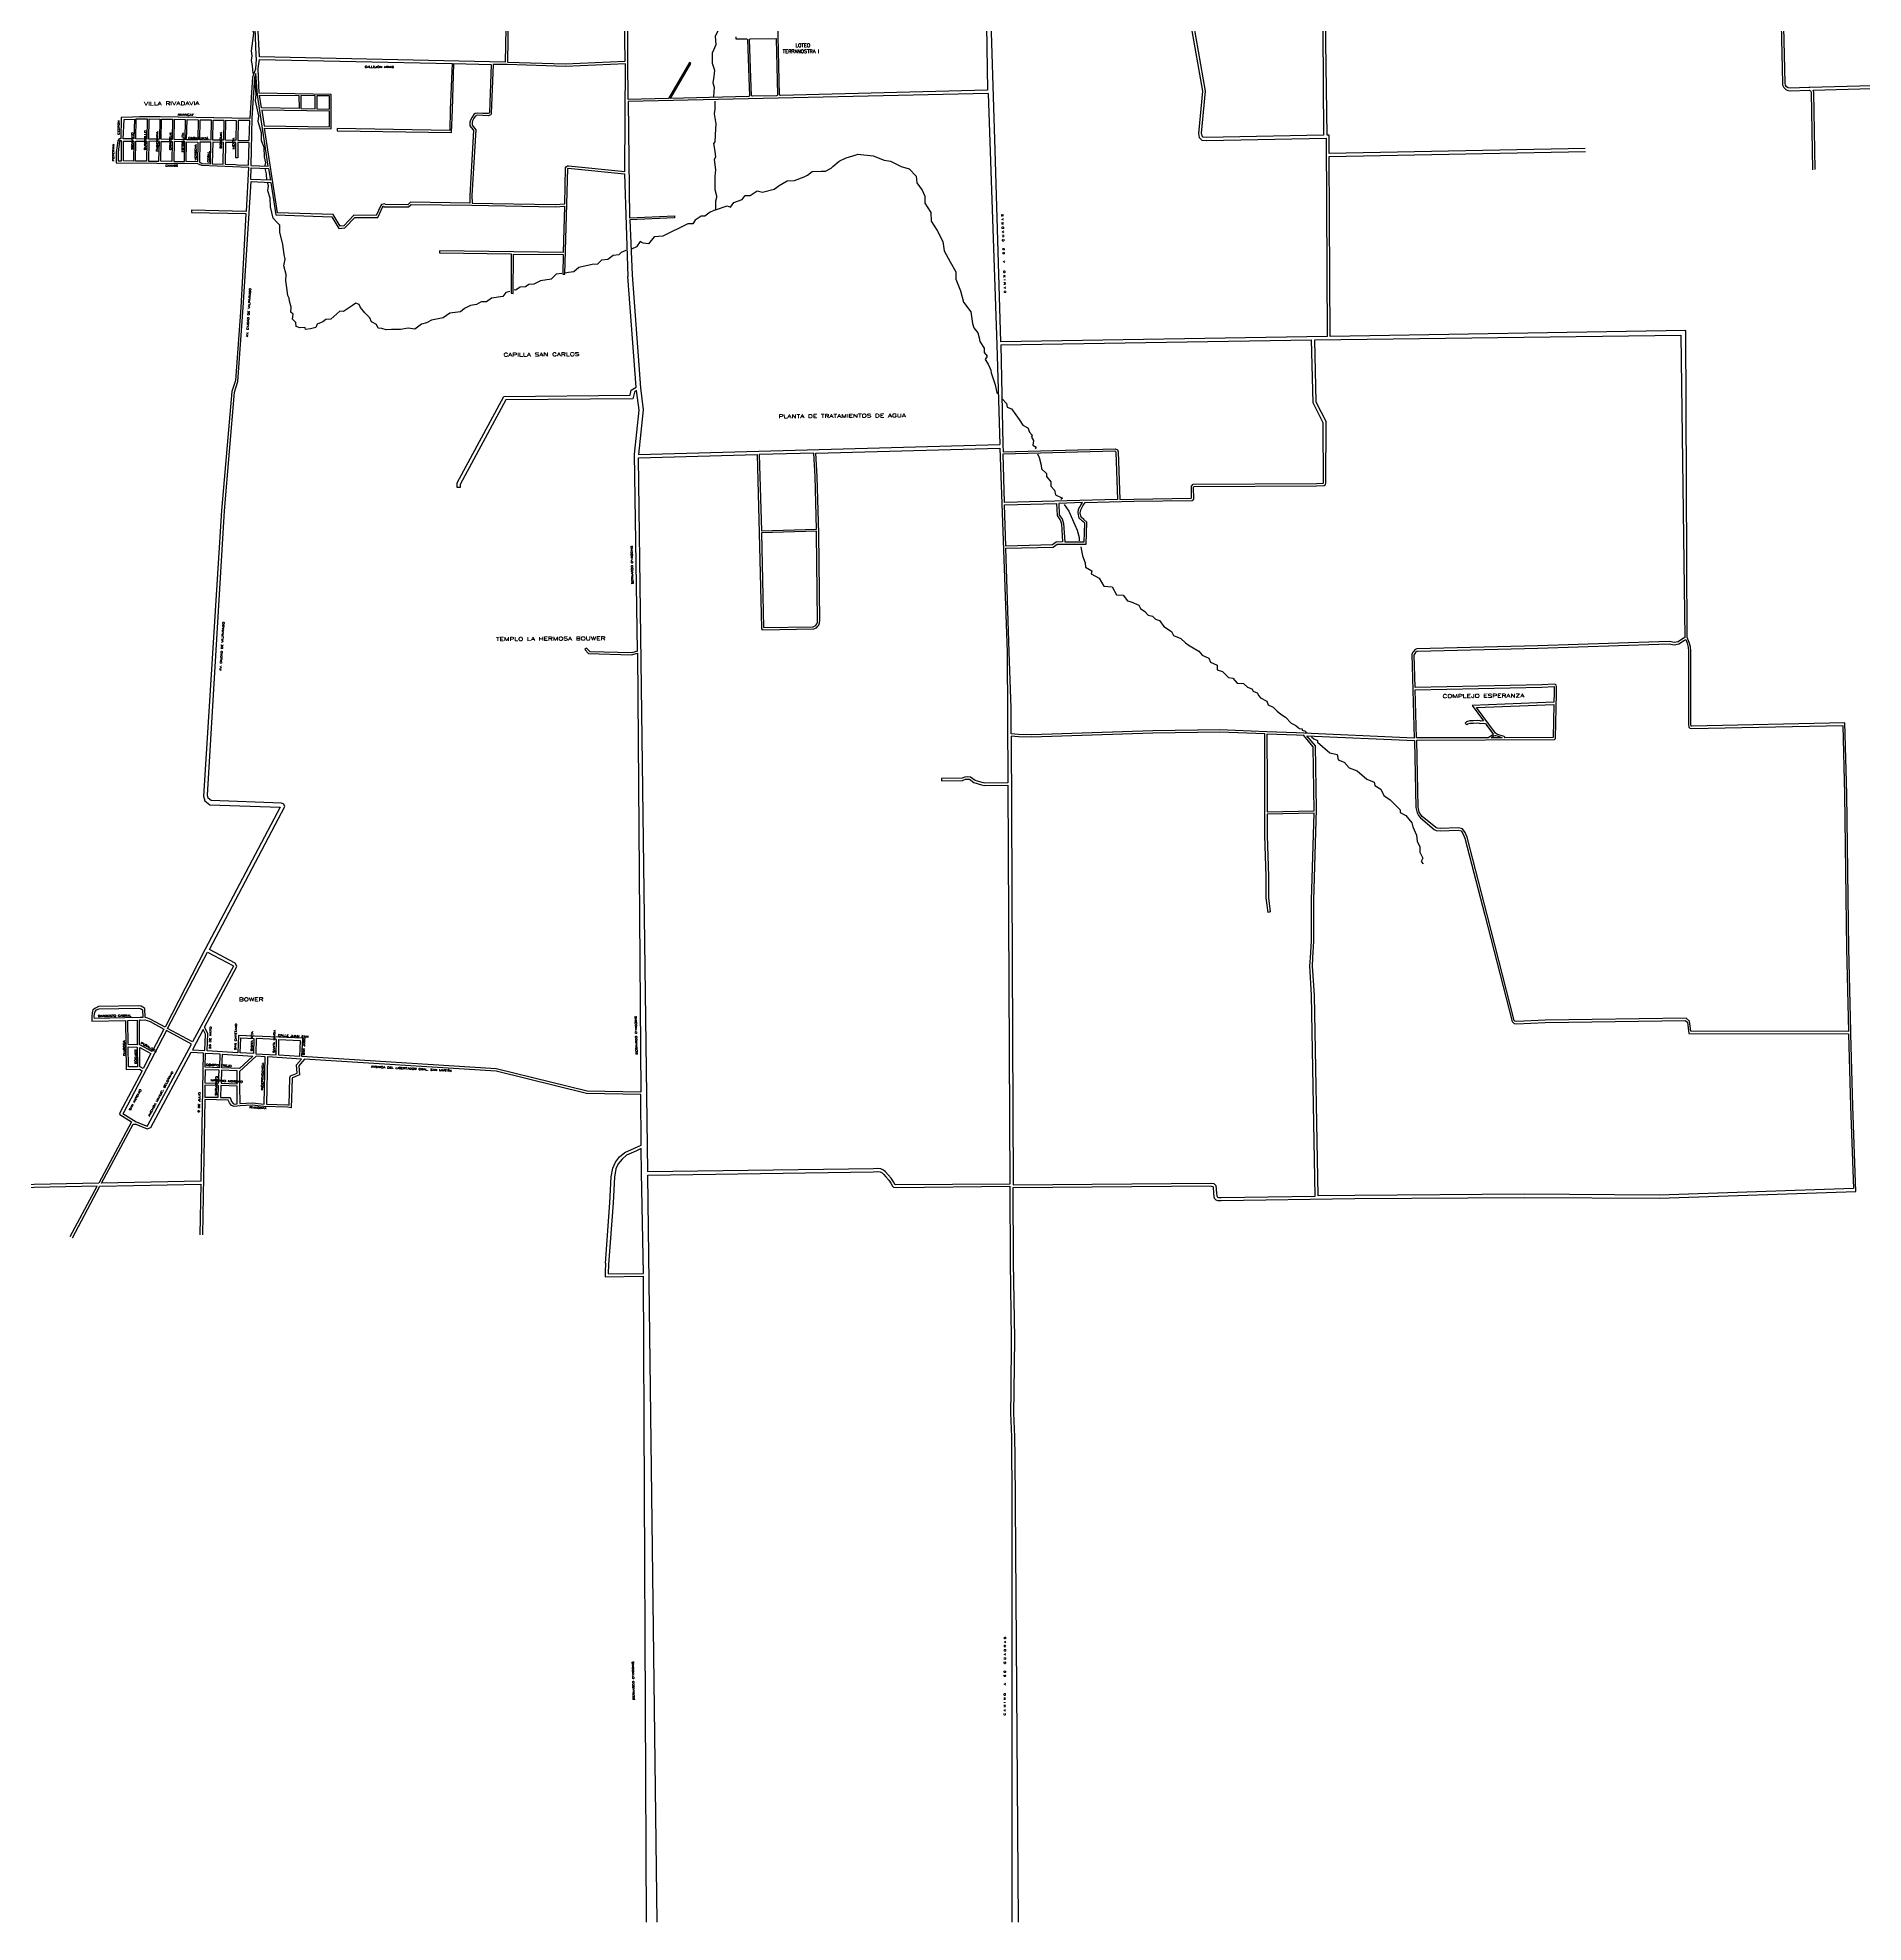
# Model space of a CAD drawing. Header units: millimetres. Extents: x 4374322 to 4409026, y 6503580 to 6534206.
# Drawn here: x 4385931 to 4396154, y 6503580 to 6514130 of the extents above; entities that cross this region are included whole.
import ezdxf

# ---------------------------------------------------------------- set-up
doc = ezdxf.new("R2010")
doc.units = ezdxf.units.MM
for name, color, linetype in [('CANAL', 252, 'Continuous'), ('LINEA CALLE', 252, 'Continuous'), ('NOMBRE BARRIO', 8, 'Continuous'), ('NOMBRE CALLE', 252, 'Continuous')]:
    doc.layers.add(name, color=color, linetype=linetype)
doc.styles.add('ROMANS', font='romans')

msp = doc.modelspace()

# ---------------------------------------------------------------- linework, layer by layer
at = {"layer": 'CANAL', "transparency": 33554687}
for points in [[(4389807, 6514371), (4389800, 6514320), (4389782, 6514298), (4389747, 6514241), (4389739, 6514167), (4389725, 6514139), (4389729, 6514090), (4389707, 6514043), (4389707, 6513988), (4389721, 6513949), (4389717, 6513913), (4389711, 6513878), (4389719, 6513853), (4389716, 6513801)], [(4387202, 6513410), (4387208, 6513430), (4387201, 6513463), (4387199, 6513515), (4387185, 6513552), (4387185, 6513598), (4387165, 6513661), (4387169, 6513693), (4387150, 6513777), (4387155, 6513813), (4387149, 6513877), (4387148, 6513898)], [(4389722, 6513775), (4389722, 6513730), (4389719, 6513703), (4389729, 6513648), (4389726, 6513619), (4389722, 6513547), (4389716, 6513537), (4389722, 6513495), (4389726, 6513462), (4389719, 6513449), (4389726, 6513391), (4389722, 6513352), (4389722, 6513319), (4389722, 6513280), (4389732, 6513244), (4389732, 6513235), (4389726, 6513215), (4389726, 6513166), (4389713, 6513160), (4389696, 6513153), (4389667, 6513130), (4389647, 6513130), (4389612, 6513108), (4389599, 6513088), (4389572, 6513088), (4389432, 6513019), (4389383, 6513015), (4389351, 6512976), (4389321, 6512979), (4389305, 6512989), (4389285, 6512960)], [(4389726, 6513166), (4389791, 6513188), (4389810, 6513181), (4389830, 6513207), (4389876, 6513224), (4389892, 6513246), (4389921, 6513246), (4389960, 6513273), (4389990, 6513266), (4390055, 6513282), (4390068, 6513292), (4390084, 6513302), (4390127, 6513328), (4390169, 6513331), (4390224, 6513351), (4390241, 6513360), (4390267, 6513380), (4390319, 6513383), (4390342, 6513383), (4390374, 6513400), (4390384, 6513409), (4390420, 6513439), (4390459, 6513458), (4390515, 6513474), (4390524, 6513478), (4390609, 6513468), (4390671, 6513445), (4390707, 6513439), (4390766, 6513409), (4390811, 6513396), (4390850, 6513354), (4390854, 6513318), (4390883, 6513276), (4390899, 6513243), (4390899, 6513204), (4390932, 6513152), (4390935, 6513103), (4390968, 6513051), (4391000, 6512989), (4391007, 6512937), (4391040, 6512875), (4391072, 6512820), (4391072, 6512778), (4391098, 6512712), (4391115, 6512649), (4391157, 6512595), (4391165, 6512530), (4391173, 6512505), (4391196, 6512478), (4391203, 6512449), (4391207, 6512429), (4391231, 6512392), (4391232, 6512368), (4391247, 6512348), (4391237, 6512329), (4391253, 6512302), (4391268, 6512268), (4391270, 6512253), (4391292, 6512187), (4391300, 6512152), (4391303, 6512136)], [(4387214, 6513333), (4387213, 6513368), (4387205, 6513398)], [(4388575, 6512709), (4388553, 6512703), (4388535, 6512682), (4388472, 6512671), (4388444, 6512652), (4388415, 6512652), (4388388, 6512636), (4388354, 6512631), (4388320, 6512614), (4388299, 6512596), (4388239, 6512588), (4388202, 6512562), (4388165, 6512555), (4388136, 6512549), (4388109, 6512534), (4388080, 6512526), (4388042, 6512499), (4388006, 6512504), (4387963, 6512496), (4387912, 6512497), (4387882, 6512495), (4387858, 6512502), (4387838, 6512504), (4387828, 6512524), (4387801, 6512539), (4387790, 6512561), (4387762, 6512589), (4387739, 6512620), (4387731, 6512637), (4387713, 6512643), (4387693, 6512631), (4387660, 6512609), (4387644, 6512597), (4387623, 6512599), (4387572, 6512555), (4387544, 6512553), (4387528, 6512540), (4387496, 6512526), (4387489, 6512508), (4387458, 6512501), (4387431, 6512497), (4387428, 6512508), (4387398, 6512506), (4387379, 6512513), (4387377, 6512535), (4387357, 6512554), (4387361, 6512582), (4387348, 6512593), (4387351, 6512621), (4387340, 6512655), (4387339, 6512672), (4387331, 6512687), (4387326, 6512729), (4387320, 6512768), (4387322, 6512804), (4387310, 6512852), (4387317, 6512890), (4387311, 6512916), (4387303, 6512972), (4387286, 6513041), (4387287, 6513081), (4387270, 6513097), (4387249, 6513119), (4387235, 6513184), (4387233, 6513232), (4387219, 6513272), (4387224, 6513301), (4387217, 6513321)], [(4389224, 6512938), (4389198, 6512928), (4389186, 6512915), (4389154, 6512910), (4389123, 6512888), (4389088, 6512884), (4389065, 6512862), (4389035, 6512861), (4388961, 6512843), (4388934, 6512819), (4388904, 6512816), (4388885, 6512811)], [(4388866, 6512809), (4388835, 6512807), (4388806, 6512778), (4388746, 6512769), (4388710, 6512750), (4388681, 6512748), (4388662, 6512736), (4388633, 6512733), (4388607, 6512717), (4388599, 6512718)], [(4391332, 6512109), (4391357, 6512083), (4391360, 6512061), (4391384, 6512052), (4391409, 6512019), (4391428, 6511993), (4391448, 6511960), (4391475, 6511945), (4391485, 6511922), (4391500, 6511905), (4391496, 6511893), (4391507, 6511875), (4391504, 6511849), (4391523, 6511837), (4391517, 6511828)], [(4391529, 6511801), (4391539, 6511779), (4391551, 6511736), (4391552, 6511716), (4391580, 6511690), (4391580, 6511673), (4391604, 6511643), (4391604, 6511619), (4391625, 6511597), (4391631, 6511571), (4391669, 6511553), (4391661, 6511545)], [(4391679, 6511517), (4391706, 6511479), (4391739, 6511402), (4391752, 6511373), (4391763, 6511332), (4391763, 6511313)], [(4391773, 6511280), (4391781, 6511230), (4391796, 6511190), (4391799, 6511165), (4391834, 6511146), (4391831, 6511128), (4391876, 6511104), (4391901, 6511059), (4391948, 6511056), (4391973, 6511011), (4392009, 6511009), (4392034, 6510977), (4392055, 6510971), (4392098, 6510954), (4392106, 6510935), (4392131, 6510918), (4392149, 6510898), (4392174, 6510891), (4392190, 6510874), (4392213, 6510867), (4392238, 6510833), (4392281, 6510806), (4392291, 6510784), (4392333, 6510767), (4392358, 6510742), (4392379, 6510727), (4392434, 6510696), (4392452, 6510674), (4392489, 6510656), (4392498, 6510635), (4392536, 6510617), (4392536, 6510592), (4392566, 6510581), (4392600, 6510548), (4392624, 6510544), (4392647, 6510516), (4392683, 6510515), (4392705, 6510494), (4392730, 6510485), (4392737, 6510472), (4392760, 6510463), (4392770, 6510446), (4392779, 6510435), (4392814, 6510416), (4392822, 6510395), (4392849, 6510382), (4392871, 6510360), (4392892, 6510343), (4392918, 6510327), (4392951, 6510293), (4392976, 6510279)], [(4392976, 6510279), (4392992, 6510266), (4392996, 6510262), (4393011, 6510260), (4393011, 6510254), (4393031, 6510248), (4393030, 6510242), (4393040, 6510239)], [(4393065, 6510217), (4393078, 6510205), (4393098, 6510196), (4393097, 6510187), (4393167, 6510126), (4393208, 6510118), (4393214, 6510087), (4393248, 6510074), (4393275, 6510043), (4393319, 6510026), (4393374, 6509980), (4393416, 6509963), (4393419, 6509943), (4393452, 6509924), (4393469, 6509888), (4393504, 6509863), (4393560, 6509808), (4393561, 6509792), (4393593, 6509775), (4393626, 6509734), (4393631, 6509713), (4393652, 6509666), (4393656, 6509632), (4393670, 6509601), (4393670, 6509570), (4393687, 6509537), (4393679, 6509518), (4393690, 6509505)]]:
    msp.add_lwpolyline(points, dxfattribs=at)
at = {"layer": 'LINEA CALLE', "transparency": 33554687}
for points in [[(4389201, 6515359), (4389197, 6515759), (4389100, 6515757), (4389029, 6515761), (4389000, 6515758), (4389005, 6515624), (4388993, 6515606), (4388971, 6515599), (4388868, 6515599), (4388847, 6515070), (4388840, 6515062), (4388405, 6515080), (4388400, 6515006), (4388403, 6515002), (4388411, 6515000), (4388502, 6514998), (4388515, 6514991), (4388568, 6514374), (4388561, 6513993), (4388885, 6513983), (4389221, 6513998)], [(4393132, 6513584), (4392476, 6513572), (4392458, 6513573), (4392452, 6513580), (4392449, 6513595), (4392471, 6513831), (4392405, 6514203), (4392354, 6514491), (4392348, 6514504), (4392329, 6514507), (4392062, 6514503), (4392054, 6514750), (4393101, 6514761), (4393119, 6514762), (4393119, 6514762), (4393123, 6514759), (4393124, 6514753)], [(4387152, 6513930), (4387145, 6513907), (4387130, 6513679), (4387124, 6513414), (4387222, 6513410), (4387162, 6513809)], [(4388904, 6513412), (4389218, 6513380), (4389222, 6513984), (4388886, 6513969), (4388560, 6513979), (4388481, 6513980), (4388471, 6513706), (4388468, 6513698), (4388454, 6513693), (4388423, 6513694), (4388395, 6513696), (4388386, 6513694), (4388382, 6513691), (4388373, 6513679), (4388366, 6513665), (4388363, 6513655), (4388363, 6513641), (4388377, 6513624), (4388385, 6513615), (4388362, 6513247), (4388363, 6513204), (4388829, 6513196), (4388882, 6513199), (4388887, 6513401), (4388893, 6513408), (4388898, 6513412)], [(4387395, 6513733), (4387184, 6513737), (4387173, 6513809), (4387394, 6513806)], [(4387405, 6513733), (4387484, 6513731), (4387484, 6513805), (4387404, 6513806)], [(4387494, 6513731), (4387565, 6513730), (4387564, 6513804), (4387494, 6513805)], [(4387186, 6513725), (4387199, 6513636), (4387565, 6513631), (4387565, 6513718)], [(4386470, 6513563), (4386410, 6513564), (4386415, 6513672), (4386472, 6513674)], [(4386542, 6513562), (4386481, 6513563), (4386483, 6513675), (4386544, 6513675)], [(4386612, 6513561), (4386553, 6513562), (4386555, 6513675), (4386614, 6513674)], [(4386684, 6513560), (4386623, 6513561), (4386625, 6513674), (4386686, 6513673)], [(4386695, 6513560), (4386697, 6513673), (4386757, 6513672), (4386755, 6513559)], [(4386827, 6513558), (4386765, 6513559), (4386767, 6513672), (4386829, 6513671)], [(4386838, 6513558), (4386840, 6513671), (4386902, 6513670), (4386900, 6513557)], [(4386971, 6513556), (4386911, 6513557), (4386913, 6513669), (4386973, 6513669)], [(4386984, 6513668), (4387043, 6513667), (4387041, 6513555), (4386982, 6513556)], [(4387052, 6513555), (4387115, 6513554), (4387118, 6513666), (4387054, 6513667)], [(4386412, 6513551), (4386470, 6513551), (4386468, 6513439), (4386411, 6513440)], [(4386682, 6513437), (4386621, 6513438), (4386623, 6513549), (4386684, 6513548)], [(4386763, 6513436), (4386765, 6513547), (4386827, 6513546), (4386825, 6513435)], [(4386838, 6513546), (4386836, 6513433), (4386852, 6513426), (4386898, 6513424), (4386900, 6513545)], [(4386911, 6513545), (4386908, 6513424), (4386969, 6513422), (4386971, 6513544)], [(4390277, 6511804), (4389972, 6511796), (4389984, 6511370), (4390293, 6511379), (4390284, 6511674)], [(4391345, 6511527), (4391337, 6511800), (4391962, 6511817), (4391967, 6511814), (4391969, 6511809), (4391978, 6511544)], [(4394145, 6510211), (4394146, 6510214), (4394144, 6510218), (4394131, 6510221), (4394105, 6510230), (4394094, 6510237), (4393989, 6510380), (4394422, 6510398), (4394418, 6510213), (4394417, 6510212)], [(4393059, 6508979), (4393065, 6509074), (4393065, 6509301), (4393080, 6509788), (4392815, 6509784), (4392815, 6509664), (4392823, 6509434), (4392824, 6509352), (4392823, 6509315), (4392833, 6509237), (4392822, 6509233), (4392810, 6509315), (4392811, 6509352), (4392810, 6509434), (4392802, 6509664), (4392802, 6509953), (4392802, 6510233), (4392551, 6510242), (4392176, 6510236), (4391497, 6510215), (4391423, 6510216), (4391383, 6510219), (4391393, 6507708), (4392501, 6507718), (4392518, 6507715), (4392529, 6507704), (4392532, 6507661), (4392534, 6507647), (4392535, 6507642), (4392537, 6507640), (4392537, 6507640), (4392543, 6507638), (4392558, 6507638), (4393085, 6507645), (4393064, 6508769), (4393055, 6508935)], [(4394372, 6508617), (4395157, 6508629), (4395169, 6508618), (4395177, 6508556), (4396071, 6508553), (4396083, 6508149), (4396099, 6507687), (4395013, 6507651), (4394257, 6507656), (4393306, 6507648), (4393102, 6507646), (4393081, 6508769), (4393069, 6508933), (4393072, 6508979), (4393078, 6509073), (4393078, 6509300), (4393093, 6509811), (4393086, 6510165), (4393038, 6510222), (4393641, 6510196), (4393649, 6509821), (4393656, 6509791), (4393663, 6509776), (4393675, 6509762), (4393752, 6509698), (4393763, 6509692), (4393785, 6509690), (4393885, 6509694), (4393902, 6509689), (4393912, 6509674), (4393923, 6509649), (4394035, 6509217), (4394188, 6508623), (4394195, 6508615), (4394199, 6508611), (4394213, 6508610)], [(4394070, 6510211), (4394084, 6510221), (4394090, 6510223), (4394097, 6510224), (4394110, 6510220), (4394125, 6510215), (4394131, 6510213), (4394130, 6510211)], [(4386658, 6508584), (4386882, 6509011), (4387024, 6508936), (4387027, 6508932), (4386798, 6508508)], [(4386438, 6508493), (4386436, 6508629), (4386487, 6508630), (4386488, 6508492)], [(4386414, 6508115), (4386408, 6508107), (4386483, 6508061), (4386543, 6508037), (4386547, 6508042), (4386792, 6508496), (4386652, 6508572), (4386472, 6508229)], [(4387139, 6508443), (4387065, 6508447), (4387068, 6508531), (4387142, 6508528)], [(4387396, 6508427), (4387281, 6508434), (4387282, 6508522), (4387401, 6508517)], [(4386288, 6507717), (4386465, 6508047), (4386481, 6508048), (4386543, 6508022), (4386564, 6508029), (4386790, 6508451), (4386857, 6508447), (4386844, 6507729)], [(4386440, 6508368), (4386438, 6508480), (4386488, 6508479), (4386489, 6508368)], [(4386869, 6508366), (4386870, 6508446), (4386951, 6508441), (4386948, 6508364)], [(4386962, 6508363), (4386965, 6508440), (4387136, 6508429), (4387061, 6508360)], [(4387061, 6508260), (4387062, 6508163), (4387062, 6508163), (4387134, 6508168), (4387199, 6508160), (4387199, 6508160), (4387204, 6508425), (4387155, 6508428), (4387061, 6508342)], [(4387213, 6508160), (4387331, 6508156), (4387339, 6508155), (4387342, 6508307), (4387346, 6508318), (4387383, 6508333), (4387381, 6508380), (4387408, 6508412), (4387218, 6508424)], [(4386867, 6508280), (4386944, 6508278), (4386947, 6508350), (4386869, 6508352)], [(4387047, 6508347), (4386961, 6508350), (4386958, 6508277), (4387048, 6508274)], [(4386866, 6508199), (4386941, 6508198), (4386944, 6508264), (4386867, 6508266)], [(4386957, 6508264), (4386955, 6508197), (4387008, 6508197), (4387017, 6508174), (4387025, 6508164), (4387033, 6508160), (4387048, 6508162), (4387048, 6508261)]]:
    msp.add_lwpolyline(points, close=True, dxfattribs=at)
for points in [[(4394597, 6513510), (4393164, 6513482), (4393164, 6513584), (4393152, 6513584), (4393136, 6514755), (4393134, 6514767), (4393122, 6514774), (4393101, 6514773), (4392018, 6514766), (4392010, 6515409)], [(4387137, 6513929), (4387134, 6513974), (4387128, 6514003), (4387131, 6514029), (4387129, 6514056), (4387141, 6514155), (4387133, 6514177), (4387138, 6514209), (4387134, 6514255), (4387138, 6514282), (4387131, 6514321), (4387139, 6514349), (4387140, 6514415), (4387145, 6514442), (4387147, 6514454)], [(4388556, 6514375), (4388549, 6513993), (4387172, 6514022), (4387166, 6514166)], [(4392388, 6514200), (4392453, 6513830), (4392431, 6513594), (4392436, 6513572), (4392450, 6513557), (4392450, 6513557), (4392476, 6513554), (4393146, 6513567), (4393151, 6512457), (4391324, 6512428), (4391292, 6513500), (4391264, 6514401)], [(4387146, 6514183), (4387153, 6514033), (4387155, 6514007), (4387150, 6513958), (4387150, 6513954), (4387134, 6513909), (4387118, 6513680), (4387118, 6513678), (4386617, 6513687), (4386500, 6513687), (4386461, 6513686), (4386399, 6513683), (4386397, 6513564), (4386387, 6513564), (4386379, 6513553), (4386371, 6513488), (4386371, 6513430), (4386825, 6513426), (4386848, 6513416), (4387111, 6513405), (4387111, 6513403), (4387098, 6513157), (4386793, 6513165), (4386792, 6513152), (4387097, 6513145), (4387069, 6512620), (4387038, 6512210), (4387018, 6512149), (4386961, 6511483), (4386859, 6509884), (4386866, 6509858), (4386895, 6509836), (4387288, 6509823), (4386868, 6509028), (4386646, 6508595), (4386644, 6508591), (4386565, 6508634), (4386548, 6508641), (4386532, 6508645), (4386532, 6508645), (4386531, 6508695), (4386519, 6508703), (4386510, 6508708), (4386498, 6508711), (4386272, 6508707), (4386254, 6508698), (4386240, 6508687), (4386235, 6508671), (4386234, 6508652), (4386234, 6508625), (4386423, 6508629), (4386426, 6508354), (4386500, 6508355), (4386515, 6508347), (4386392, 6508115), (4386389, 6508104), (4386391, 6508102), (4386456, 6508060), (4386273, 6507717), (4381300, 6507615)], [(4388252, 6513985), (4388241, 6513726), (4388238, 6513611), (4387607, 6513621), (4387607, 6513609), (4388249, 6513599), (4388253, 6513726), (4388262, 6513985), (4388470, 6513980), (4388460, 6513711), (4388459, 6513708), (4388453, 6513705), (4388424, 6513706), (4388394, 6513708), (4388381, 6513705), (4388373, 6513700), (4388363, 6513685), (4388355, 6513669), (4388351, 6513657), (4388351, 6513637), (4388368, 6513616), (4388372, 6513611), (4388350, 6513247), (4388350, 6513203), (4388018, 6513209), (4388003, 6513195), (4387877, 6513196), (4387874, 6513200), (4387857, 6513197), (4387853, 6513191), (4387827, 6513135), (4387702, 6513136), (4387646, 6513076), (4387625, 6513074), (4387585, 6513140), (4387273, 6513150), (4387201, 6513624), (4387575, 6513619), (4387574, 6513812), (4387171, 6513819), (4387165, 6513957), (4387172, 6514008), (4388251, 6513985)], [(4391254, 6513817), (4389238, 6513772), (4389245, 6513122), (4389497, 6513133), (4389497, 6513121), (4389246, 6513110), (4389260, 6512803)], [(4391254, 6513817), (4391302, 6512410), (4391318, 6511852)], [(4386382, 6513440), (4386400, 6513440), (4386401, 6513552), (4386389, 6513552), (4386381, 6513487), (4386382, 6513440)], [(4386481, 6513550), (4386542, 6513550), (4386540, 6513438), (4386479, 6513439), (4386481, 6513550)], [(4386610, 6513438), (4386612, 6513549), (4386553, 6513550), (4386551, 6513438), (4386610, 6513438)], [(4386693, 6513437), (4386752, 6513436), (4386754, 6513547), (4386695, 6513548), (4386693, 6513437)], [(4386980, 6513422), (4387039, 6513420), (4387050, 6513419), (4387112, 6513417), (4387115, 6513542), (4387052, 6513543), (4387051, 6513457), (4387040, 6513458), (4387041, 6513543), (4386982, 6513544), (4386980, 6513422)], [(4396112, 6507670), (4396096, 6508149), (4396084, 6508553), (4396084, 6508566), (4396073, 6509032), (4396062, 6509896), (4396051, 6510295), (4395194, 6510275), (4395191, 6510276), (4395190, 6510276), (4395189, 6510286), (4395188, 6510663), (4395189, 6510696), (4395187, 6510720), (4395180, 6510745), (4395168, 6510773), (4395160, 6512490), (4393168, 6512458), (4393164, 6513465), (4394598, 6513493)], [(4386693, 6513427), (4386693, 6513427)], [(4389289, 6510696), (4389258, 6510687), (4389024, 6510691), (4389005, 6510712), (4388994, 6510705), (4389016, 6510682), (4389257, 6510676), (4389289, 6510685), (4389308, 6508227), (4389007, 6508233), (4388498, 6508358), (4387410, 6508426), (4387415, 6508529), (4387055, 6508545), (4387052, 6508448), (4386879, 6508459), (4386884, 6508555), (4386865, 6508591), (4387046, 6508930), (4387045, 6508936), (4387037, 6508949), (4386893, 6509025), (4387315, 6509826), (4387310, 6509839), (4387297, 6509845), (4386903, 6509859), (4386886, 6509872), (4386881, 6509890), (4386976, 6511481), (4387033, 6512146), (4387052, 6512205), (4387081, 6512620), (4387126, 6513324), (4387236, 6513320), (4387264, 6513138), (4387578, 6513128), (4387618, 6513062), (4387651, 6513065), (4387707, 6513124), (4387835, 6513123), (4387864, 6513185), (4387864, 6513186), (4387868, 6513187), (4387869, 6513184), (4388008, 6513183), (4388023, 6513197), (4388362, 6513192), (4388830, 6513184), (4388881, 6513187), (4388874, 6512928), (4388180, 6512937), (4388180, 6512925), (4388582, 6512920), (4388582, 6512699), (4388594, 6512697), (4388595, 6512919), (4388874, 6512916), (4388871, 6512807), (4388883, 6512807), (4388899, 6513397), (4388902, 6513400), (4389216, 6513368), (4389236, 6512793)], [(4387224, 6513397), (4387234, 6513332), (4387125, 6513336), (4387127, 6513402), (4387224, 6513397)], [(4389285, 6512960), (4389256, 6512947)], [(4389289, 6510696), (4389272, 6511798), (4389299, 6512044), (4389285, 6512154), (4389272, 6512145), (4389263, 6512109), (4388552, 6512103), (4388296, 6511629), (4388296, 6511612), (4388279, 6511612), (4388280, 6511638), (4388541, 6512121), (4389249, 6512128), (4389255, 6512157), (4389283, 6512174), (4389236, 6512793)], [(4389260, 6512803), (4389307, 6512170), (4389322, 6512047), (4389296, 6511797), (4391318, 6511852)], [(4391325, 6512410), (4393065, 6512439)], [(4391337, 6511812), (4391965, 6511829), (4391977, 6511822), (4391981, 6511811), (4391990, 6511545), (4392069, 6511547), (4392391, 6511553), (4392393, 6511554), (4392392, 6511619), (4392401, 6511631), (4393092, 6511634), (4393131, 6511637), (4393132, 6511637), (4393132, 6511638), (4393130, 6511974), (4393074, 6512085), (4393065, 6512439)], [(4395133, 6512464), (4395155, 6510773), (4395147, 6510769), (4395117, 6510748), (4395095, 6510745), (4395069, 6510749), (4395010, 6510748), (4394331, 6510726), (4393654, 6510709), (4393644, 6510705), (4393634, 6510691), (4393626, 6510678), (4393639, 6510209), (4392980, 6510238), (4392814, 6510245), (4392551, 6510255), (4392175, 6510249), (4391497, 6510228), (4391423, 6510229), (4391383, 6510232), (4391382, 6510377), (4391382, 6510377), (4391371, 6510692), (4391353, 6511272), (4391618, 6511278), (4391639, 6511294), (4391803, 6511295), (4391806, 6511418), (4391790, 6511432), (4391774, 6511446), (4391769, 6511471), (4391772, 6511487), (4391784, 6511510), (4391797, 6511527), (4392069, 6511535), (4392395, 6511540), (4392406, 6511546), (4392404, 6511614), (4392407, 6511618), (4393092, 6511621), (4393136, 6511624), (4393142, 6511629), (4393144, 6511637), (4393146, 6511982), (4393091, 6512090), (4393082, 6512439), (4395133, 6512464)], [(4391325, 6512410), (4391336, 6511852)], [(4389347, 6507783), (4389296, 6511778), (4389960, 6511796), (4389972, 6511358), (4389985, 6510826), (4389985, 6510820), (4389988, 6510815), (4390277, 6510820), (4390292, 6510827), (4390300, 6510835), (4390305, 6510842), (4390309, 6510854), (4390310, 6510867), (4390305, 6511355), (4390296, 6511674), (4390289, 6511805), (4391318, 6511832), (4391359, 6510692), (4391363, 6509958), (4391235, 6509956), (4391220, 6509961), (4391180, 6509971), (4391155, 6509991), (4391139, 6509993), (4391122, 6509991), (4391108, 6509985), (4390992, 6509983), (4390992, 6509970), (4391110, 6509972), (4391126, 6509979), (4391139, 6509980), (4391149, 6509979), (4391174, 6509960), (4391217, 6509948), (4391233, 6509943), (4391363, 6509945), (4391375, 6507711), (4390732, 6507708), (4390723, 6507725), (4390711, 6507746), (4390693, 6507765), (4390679, 6507781), (4390668, 6507790), (4390652, 6507797), (4390633, 6507799), (4390611, 6507798), (4389347, 6507780)], [(4391336, 6511852), (4391337, 6511812)], [(4391352, 6511284), (4391345, 6511515), (4391637, 6511523), (4391640, 6511455), (4391649, 6511441), (4391657, 6511430), (4391664, 6511408), (4391670, 6511307), (4391635, 6511306), (4391614, 6511290), (4391352, 6511283)], [(4391649, 6511523), (4391652, 6511459), (4391659, 6511448), (4391667, 6511436), (4391676, 6511410), (4391682, 6511307), (4391792, 6511308), (4391794, 6511413), (4391782, 6511423), (4391763, 6511440), (4391757, 6511470), (4391760, 6511491), (4391774, 6511517), (4391782, 6511527), (4391649, 6511523)], [(4389984, 6511358), (4389996, 6510828), (4390274, 6510832), (4390285, 6510837), (4390291, 6510843), (4390294, 6510848), (4390297, 6510856), (4390298, 6510867), (4390293, 6511355), (4390293, 6511367), (4389984, 6511358)], [(4391791, 6511295), (4391791, 6511295)], [(4393654, 6510197), (4394425, 6510202), (4394429, 6510204), (4394430, 6510206), (4394431, 6510210), (4394436, 6510461), (4394436, 6510497), (4394435, 6510506), (4394431, 6510509), (4394424, 6510510), (4394354, 6510508), (4393644, 6510492), (4393639, 6510674), (4393645, 6510683), (4393653, 6510695), (4393657, 6510696), (4394332, 6510713), (4395010, 6510735), (4395068, 6510736), (4395095, 6510732), (4395122, 6510736), (4395153, 6510758), (4395160, 6510761), (4395168, 6510741), (4395174, 6510718), (4395176, 6510696), (4395175, 6510663), (4395176, 6510285), (4395178, 6510271), (4395183, 6510264), (4395193, 6510262), (4396039, 6510280), (4396049, 6509896), (4396060, 6509032), (4396071, 6508566), (4395189, 6508569), (4395181, 6508624), (4395162, 6508642), (4394372, 6508630), (4394214, 6508623), (4394205, 6508624), (4394203, 6508625), (4394199, 6508629), (4394047, 6509220), (4393935, 6509654), (4393924, 6509680), (4393910, 6509701), (4393887, 6509707), (4393785, 6509703), (4393767, 6509705), (4393760, 6509709), (4393684, 6509771), (4393674, 6509783), (4393668, 6509795), (4393661, 6509823), (4393654, 6510197)], [(4393652, 6510210), (4393644, 6510479), (4394354, 6510495), (4394423, 6510497), (4394423, 6510496), (4394423, 6510461), (4394422, 6510411)], [(4394422, 6510411), (4393964, 6510392), (4394027, 6510305), (4394012, 6510303), (4394008, 6510306), (4393996, 6510308), (4393971, 6510306), (4393950, 6510306), (4393933, 6510300), (4393925, 6510293), (4393934, 6510283), (4393940, 6510288), (4393952, 6510293), (4393971, 6510293), (4393995, 6510295), (4394003, 6510293), (4394008, 6510290), (4394028, 6510292), (4394034, 6510291), (4394040, 6510288), (4394046, 6510280), (4394074, 6510242), (4394078, 6510236), (4394082, 6510231), (4394078, 6510226), (4394054, 6510211), (4393652, 6510210)], [(4392980, 6510225), (4392814, 6510231), (4392815, 6509953), (4392815, 6509796), (4393080, 6509802), (4393074, 6510160), (4393021, 6510223), (4392980, 6510225)], [(4394046, 6510280), (4394082, 6510231), (4394082, 6510231)], [(4386504, 6508644), (4386248, 6508639), (4386247, 6508651), (4386249, 6508668), (4386252, 6508679), (4386261, 6508687), (4386275, 6508693), (4386496, 6508697), (4386505, 6508695), (4386513, 6508691), (4386518, 6508688), (4386519, 6508644), (4386504, 6508644)], [(4386504, 6508630), (4386530, 6508631), (4386544, 6508628), (4386560, 6508622), (4386638, 6508579), (4386572, 6508454), (4386503, 6508492), (4386501, 6508492), (4386500, 6508630)], [(4386504, 6508630), (4386500, 6508630)], [(4386866, 6508460), (4386870, 6508552), (4386857, 6508577), (4386797, 6508464), (4386866, 6508460)], [(4387155, 6508527), (4387152, 6508442), (4387267, 6508435), (4387269, 6508522), (4387155, 6508527)], [(4386502, 6508369), (4386502, 6508477), (4386565, 6508443), (4386521, 6508359), (4386504, 6508369), (4386502, 6508369)], [(4389111, 6507269), (4389135, 6507608), (4389143, 6507753), (4389151, 6507802), (4389166, 6507835), (4389189, 6507864), (4389219, 6507890), (4389273, 6507914), (4389310, 6507931), (4389308, 6508213), (4389005, 6508219), (4388498, 6508344), (4387425, 6508411), (4387394, 6508375), (4387397, 6508324), (4387357, 6508308), (4387356, 6508304), (4387350, 6508140), (4387329, 6508143), (4387198, 6508147), (4387132, 6508154), (4387064, 6508150), (4387031, 6508146), (4387017, 6508153), (4387005, 6508167), (4386998, 6508183), (4386866, 6508185), (4386853, 6507429)], [(4387150, 6508442), (4387150, 6508442)], [(4386426, 6508367), (4386426, 6508367)], [(4389323, 6507212), (4389312, 6507778), (4389311, 6507911), (4389280, 6507897), (4389228, 6507874), (4389203, 6507852), (4389181, 6507825), (4389169, 6507797), (4389161, 6507751), (4389153, 6507608), (4389128, 6507263)], [(4389347, 6507783), (4389347, 6507780)], [(4389400, 6503580), (4389347, 6507762), (4390609, 6507781), (4390632, 6507782), (4390648, 6507780), (4390659, 6507775), (4390667, 6507768), (4390681, 6507753), (4390698, 6507735), (4390708, 6507717), (4390717, 6507700), (4390721, 6507696), (4390724, 6507695), (4390739, 6507694), (4391375, 6507700), (4391376, 6507275), (4391383, 6506849), (4391381, 6506549), (4391378, 6506431), (4391384, 6506297), (4391385, 6506184), (4391386, 6506039)], [(4386113, 6507418), (4386264, 6507700), (4381311, 6507597)], [(4386125, 6507412), (4386279, 6507700), (4386844, 6507712), (4386839, 6507429)], [(4392502, 6507701), (4391392, 6507692), (4391394, 6507275), (4391401, 6506849), (4391398, 6506549), (4391396, 6506431), (4391401, 6506298), (4391402, 6506184), (4391421, 6503580)], [(4392502, 6507701), (4392510, 6507699), (4392513, 6507696), (4392515, 6507659), (4392517, 6507643), (4392519, 6507634), (4392524, 6507628), (4392529, 6507624), (4392540, 6507621), (4392558, 6507621), (4393306, 6507631), (4394257, 6507638), (4395013, 6507634), (4396112, 6507670), (4396112, 6507670)], [(4389111, 6507269), (4389108, 6507219), (4389108, 6507196), (4389109, 6507194), (4389323, 6507197)], [(4389128, 6507263), (4389125, 6507212), (4389126, 6507210), (4389323, 6507212)], [(4389341, 6503580), (4389323, 6507197)], [(4391386, 6506039), (4391386, 6503580)]]:
    msp.add_lwpolyline(points, dxfattribs=at)
for points in [[(4395411, 6515089), (4395412, 6514991, 0.425995), (4395435, 6514960), (4395556, 6514947, -0.411849), (4395573, 6514932), (4395577, 6514853, 0.410707), (4395608, 6514817), (4395656, 6514812, -0.320504), (4395681, 6514780), (4395701, 6513875, 0.410488), (4395745, 6513833), (4395851, 6513836, -0.436511), (4395862, 6513825), (4395870, 6513391)], [(4390889, 6514748), (4390889, 6514797), (4391235, 6514801), (4391250, 6513836), (4390090, 6513806, -0.415013), (4390085, 6513811), (4390073, 6514301, 0.406314), (4390068, 6514306), (4390044, 6514306, -0.405957), (4390039, 6514311), (4390032, 6514605), (4389960, 6514590), (4389938, 6514608), (4389923, 6514622)], [(4389917, 6513806, -0.416374), (4389912, 6513801), (4389475, 6513790), (4389589, 6513986), (4389581, 6513991), (4389463, 6513790), (4389238, 6513784), (4389235, 6513998), (4389235, 6514659)], [(4389840, 6514134), (4389840, 6514123), (4389901, 6514124, -0.407739), (4389906, 6514119), (4389915, 6513853), (4389917, 6513806)], [(4389926, 6513853), (4389917, 6514119, -0.420718), (4389922, 6514124), (4390067, 6514125), (4390074, 6513810, -0.413415), (4390069, 6513805), (4389933, 6513802, -0.412056), (4389928, 6513807), (4389926, 6513853)], [(4395885, 6513392), (4395877, 6513825, 0.116619), (4395874, 6513836), (4396201, 6513845, -0.430269), (4396218, 6513821, 0.463161), (4396243, 6513791), (4398028, 6513838), (4398032, 6513672)]]:
    msp.add_lwpolyline(points, format="xyb", dxfattribs=at)
msp.add_lwpolyline([(4395855, 6513851, 0.052065), (4395850, 6513851), (4395745, 6513848, -0.408641), (4395716, 6513875), (4395697, 6514745), (4396681, 6514761, 0.049757), (4396730, 6514766, -0.023017), (4396738, 6514768, -0.05057), (4396971, 6514770, 0.030432), (4397013, 6514769), (4398008, 6514800), (4398028, 6513853), (4396243, 6513806, -0.454065), (4396233, 6513818, 0.442005), (4396202, 6513860)], format="xyb", close=True, dxfattribs=at)

# ---------------------------------------------------------------- texts
at = {"layer": 'LINEA CALLE', "transparency": 33554687, "insert": (4390061, 6514097), "char_height": 20, "attachment_point": 1, "style": 'ROMANS'}
msp.add_mtext_dynamic_manual_height_columns('\\pi113.24;LOTEO\\P\\pi42.285;TERRANOSTRA I', width=311.24, gutter_width=2772, heights=[0], dxfattribs=at)
at = {"layer": 'NOMBRE BARRIO', "transparency": 33554687, "style": 'ROMANS', "width": 1.5}
for s, p in [('VILLA RIVADAVIA', (4386526, 6513751)), ('CAPILLA SAN CARLOS', (4388539, 6512345)), ('PLANTA DE TRATAMIENTOS DE AGUA', (4390080, 6512000)), ('TEMPLO LA HERMOSA BOUWER', (4388497, 6510753)), ('COMPLEJO ESPERANZA', (4393798, 6510434)), ('BOWER', (4387058, 6508736))]:
    msp.add_text(s, height=20, rotation=0.4355, dxfattribs=at).set_placement(p)
at = {"layer": 'NOMBRE CALLE', "transparency": 33554687, "style": 'ROMANS', "width": 1.5}
for s, rotation, p in [('CALLEJÓN ARIAS', 359.4454, (4387762, 6513962)), ('AMANCAY', 359.4454, (4386715, 6513694)), ('CEDRON', 89.4454, (4386389, 6513586)), ('INCAYUYO', 89.4454, (4386465, 6513504)), ('SUNCHILLO', 89.4454, (4386537, 6513501)), ('PASIONARIA', 89.4454, (4386605, 6513492)), ('GRINDELIA', 89.4454, (4386678, 6513501)), ('ESTRELLITA', 89.4454, (4386748, 6513488)), ('BIGNOMIA', 89.4454, (4386961, 6513509)), ('PEPERINA', 89.4454, (4386359, 6513438)), ('CARAGUATÁ', 359.4454, (4386774, 6513563)), ('VERBENA', 89.4454, (4386820, 6513444)), ('CORAL', 89.4454, (4386892, 6513431)), ('MENTA', 89.4454, (4387032, 6513506)), ('CAIMBÉ', 359.4454, (4386646, 6513409)), ('C A M I N O   A   6 0   C U A D R A S ', 91.9897, (4391353, 6512701)), ('AV. CIUDAD DE VALPARAISO', 86.2596, (4387108, 6512454)), ('BERNARDO O`HIGGINS', 91.4628, (4389267, 6511071)), ('AV. CIUDAD DE VALPARAISO', 86.2596, (4386959, 6510586)), ('SARGENTO CABRAL', 0.9051, (4386268, 6508648)), ('BERNARDO O`HIGGINS', 91.4628, (4389290, 6508437)), ('QUIROGA', 91.1081, (4386421, 6508430)), ('25 DE MAYO', 88.0903, (4386900, 6508469)), ('SAN CAYETANO', 88.0903, (4387042, 6508463)), ('SANTA RITA', 88.0903, (4387134, 6508456)), ('SANTA MARIA', 88.0903, (4387258, 6508447)), ('CALLE JUAN XXIII', 356.9999, (4387277, 6508541)), ('SAN JOSE', 88.0903, (4387425, 6508434)), ('GÜEMES', 89.6797, (4386484, 6508385)), ('PEÑALOZA', 330.6743, (4386507, 6508499)), ('AVENIDA MANUEL BELGRANO', 61.9397, (4386558, 6508091)), ('OBISPO TREJO', 356.9999, (4386873, 6508376)), ('SARMIENTO', 88.0903, (4386934, 6508208)), ('INDEPENDENCIA', 88.0903, (4387192, 6508237)), ('AVENIDA DEL LIBERTADOR GRAL. SAN MARTÍN', 356.9999, (4387798, 6508365)), ('SAN ANTONIO', 61.9397, (4386450, 6508123)), ('9 DE JULIO', 88.0903, (4386838, 6508113)), ('MARIANO MORENO', 356.9999, (4386900, 6508289)), ('RIVADAVIA', 356.9999, (4387116, 6508137)), ('C A M I N O   A   6 0   C U A D R A S ', 89.8135, (4391351, 6504737)), ('BERNARDO O`HIGGINS', 91.4628, (4389274, 6504825))]:
    msp.add_text(s, height=10, rotation=rotation, dxfattribs=at).set_placement(p)

doc.saveas('drawing.dxf')
